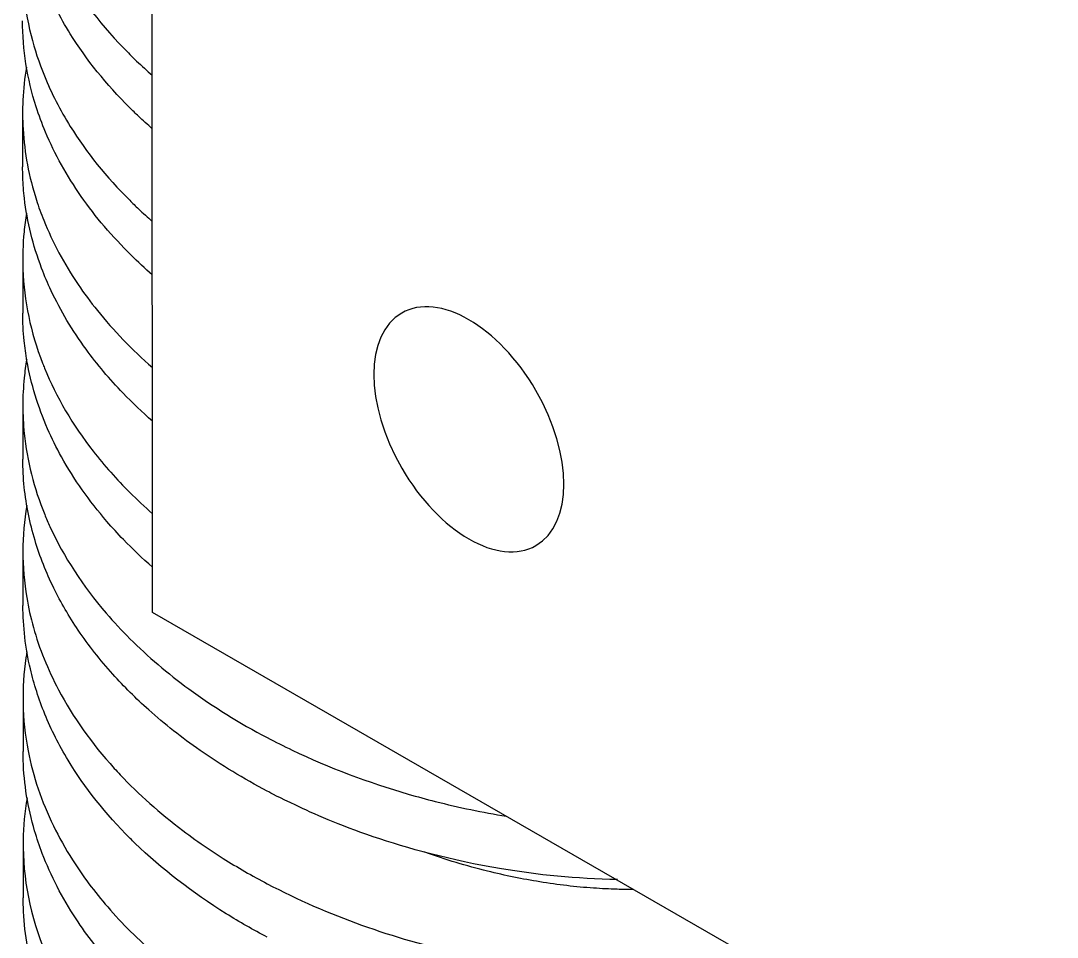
# Model space of a CAD drawing. Header units: millimetres. Extents: x 129 to 6329, y 33 to 3553.
# Drawn here: x 5158.95 to 5182.1, y 3264.31 to 3284.8 of the extents above; entities that cross this region are included whole.
import ezdxf

# ---------------------------------------------------------------- set-up
doc = ezdxf.new("R2010")
doc.units = ezdxf.units.MM
doc.layers.add('vistasIsometricas', color=255, linetype='Continuous')

msp = doc.modelspace()

# ---------------------------------------------------------------- linework, layer by layer
at = {"layer": 'vistasIsometricas', "extrusion": (1e-16, 0.816497, 0.57735)}
for p, q in [((5161.894, 3271.572), (5161.864, 3312.414)), ((5158.99, 3282.727), (5158.99, 3281.531)), ((5158.992, 3279.46), (5158.993, 3278.264)), ((5158.994, 3276.193), (5158.995, 3274.997)), ((5158.997, 3272.925), (5158.998, 3271.729)), ((5204.32, 3247.118), (5161.894, 3271.572)), ((5158.999, 3269.658), (5159, 3268.462)), ((5159.001, 3266.363), (5159.002, 3265.195))]:
    msp.add_line(p, q, dxfattribs=at)
at = {"layer": 'vistasIsometricas', "extrusion": (-2.16667e-16, 2.88675e-17, -1)}
msp.add_ellipse((5168.959, 3275.665), major_axis=(-1.5, 2.598), ratio=0.57735, dxfattribs=at)
at = {"layer": 'vistasIsometricas'}
for points, knots in [([(5159.071, 3290.298), (5159.069, 3290.282), (5159.066, 3290.266), (5159.064, 3290.251), (5159.022, 3289.994), (5158.997, 3289.737), (5158.989, 3289.48), (5158.973, 3289.028), (5159.007, 3288.578), (5159.089, 3288.134), (5159.191, 3287.584), (5159.366, 3287.044), (5159.609, 3286.521), (5159.679, 3286.372), (5159.754, 3286.224), (5159.834, 3286.077), (5160.2, 3285.41), (5160.677, 3284.776), (5161.243, 3284.19), (5161.339, 3284.091), (5161.437, 3283.994), (5161.538, 3283.897), (5161.651, 3283.79), (5161.767, 3283.684), (5161.885, 3283.58)], [0.06328835, 0.06328835, 0.06328835, 0.06328835, 0.063312128, 0.063312128, 0.063312128, 0.063702946, 0.063702946, 0.063702946, 0.0643892, 0.0643892, 0.0643892, 0.065237385, 0.065237385, 0.065237385, 0.065479994, 0.065479994, 0.065479994, 0.066585074, 0.066585074, 0.066585074, 0.066771824, 0.066771824, 0.066771824, 0.066980689, 0.066980689, 0.066980689, 0.066980689]), ([(5161.886, 3282.384), (5161.781, 3282.476), (5161.679, 3282.569), (5161.579, 3282.663), (5161.512, 3282.727), (5161.446, 3282.791), (5161.381, 3282.856), (5160.861, 3283.374), (5160.414, 3283.928), (5160.054, 3284.507), (5159.825, 3284.874), (5159.632, 3285.252), (5159.475, 3285.636), (5159.353, 3285.933), (5159.254, 3286.235), (5159.177, 3286.539), (5159.05, 3287.043), (5158.986, 3287.555), (5158.986, 3288.066)], [0.930748365, 0.930748365, 0.930748365, 0.930748365, 0.930912416, 0.930912416, 0.930912416, 0.931023004, 0.931023004, 0.931023004, 0.931907296, 0.931907296, 0.931907296, 0.932468093, 0.932468093, 0.932468093, 0.932902192, 0.932902192, 0.932902192, 0.93362148, 0.93362148, 0.93362148, 0.93362148]), ([(5159.074, 3287.03), (5159.051, 3286.892), (5159.032, 3286.754), (5159.018, 3286.616), (5159.017, 3286.605), (5159.016, 3286.593), (5159.015, 3286.582), (5158.948, 3285.876), (5159.003, 3285.165), (5159.179, 3284.468), (5159.255, 3284.163), (5159.355, 3283.862), (5159.476, 3283.564), (5159.633, 3283.18), (5159.827, 3282.803), (5160.055, 3282.435), (5160.415, 3281.856), (5160.862, 3281.302), (5161.382, 3280.784), (5161.447, 3280.72), (5161.513, 3280.655), (5161.581, 3280.592), (5161.681, 3280.497), (5161.783, 3280.404), (5161.888, 3280.313)], [0.069556669, 0.069556669, 0.069556669, 0.069556669, 0.069751369, 0.069751369, 0.069751369, 0.069767516, 0.069767516, 0.069767516, 0.070762385, 0.070762385, 0.070762385, 0.071196461, 0.071196461, 0.071196461, 0.071757279, 0.071757279, 0.071757279, 0.072641553, 0.072641553, 0.072641553, 0.072752143, 0.072752143, 0.072752143, 0.072916209, 0.072916209, 0.072916209, 0.072916209]), ([(5161.888, 3279.117), (5161.724, 3279.261), (5161.566, 3279.408), (5161.413, 3279.559), (5160.992, 3279.974), (5160.618, 3280.414), (5160.299, 3280.872), (5159.976, 3281.334), (5159.709, 3281.815), (5159.502, 3282.309), (5159.423, 3282.496), (5159.353, 3282.685), (5159.293, 3282.876), (5159.091, 3283.507), (5158.989, 3284.152), (5158.988, 3284.799)], [0.92499779, 0.92499779, 0.92499779, 0.92499779, 0.925261584, 0.925261584, 0.925261584, 0.925989996, 0.925989996, 0.925989996, 0.926725595, 0.926725595, 0.926725595, 0.927005253, 0.927005253, 0.927005253, 0.927929999, 0.927929999, 0.927929999, 0.927929999]), ([(5159.076, 3283.763), (5159.035, 3283.518), (5159.008, 3283.271), (5158.986, 3282.808), (5158.987, 3282.592), (5159.031, 3281.843), (5159.131, 3281.313), (5159.347, 3280.638), (5159.402, 3280.487), (5159.66, 3279.845), (5159.917, 3279.366), (5160.363, 3278.706), (5160.506, 3278.512), (5161.02, 3277.873), (5161.432, 3277.446), (5161.89, 3277.045)], [2.608366, 2.608366, 2.608366, 2.608366, 2.6571417, 2.6571417, 2.6996847, 2.6996847, 2.8050156, 2.8050156, 2.8357704, 2.8357704, 2.936171, 2.936171, 2.9790408, 2.9790408, 3.0798281, 3.0798281, 3.0798281, 3.0798281]), ([(5161.891, 3275.849), (5161.661, 3276.051), (5161.443, 3276.258), (5160.932, 3276.788), (5160.655, 3277.116), (5160.1, 3277.876), (5159.839, 3278.313), (5159.55, 3278.929), (5159.479, 3279.097), (5159.22, 3279.779), (5159.092, 3280.301), (5159.013, 3280.985), (5159.001, 3281.141), (5158.992, 3281.375), (5158.99, 3281.453), (5158.99, 3281.531)], [0.1641836, 0.1641836, 0.1641836, 0.1641836, 0.2146889, 0.2146889, 0.289304, 0.289304, 0.3821615, 0.3821615, 0.4166538, 0.4166538, 0.5209825, 0.5209825, 0.551862, 0.551862, 0.5672399, 0.5672399, 0.5672399, 0.5672399]), ([(5159.079, 3280.495), (5159.055, 3280.358), (5159.037, 3280.22), (5159.023, 3280.082), (5158.995, 3279.802), (5158.986, 3279.522), (5158.996, 3279.242), (5159.022, 3278.535), (5159.17, 3277.83), (5159.435, 3277.145), (5159.45, 3277.107), (5159.465, 3277.068), (5159.481, 3277.03), (5159.744, 3276.386), (5160.11, 3275.763), (5160.568, 3275.173), (5160.815, 3274.855), (5161.089, 3274.546), (5161.387, 3274.25), (5161.549, 3274.089), (5161.717, 3273.931), (5161.892, 3273.778)], [0.081117318, 0.081117318, 0.081117318, 0.081117318, 0.081312064, 0.081312064, 0.081312064, 0.081706045, 0.081706045, 0.081706045, 0.082700913, 0.082700913, 0.082700913, 0.082757158, 0.082757158, 0.082757158, 0.083695785, 0.083695785, 0.083695785, 0.084202251, 0.084202251, 0.084202251, 0.084476878, 0.084476878, 0.084476878, 0.084476878]), ([(5161.893, 3272.582), (5161.665, 3272.782), (5161.448, 3272.988), (5161.115, 3273.333), (5160.992, 3273.468), (5160.476, 3274.066), (5160.136, 3274.548), (5159.745, 3275.254), (5159.641, 3275.463), (5159.332, 3276.172), (5159.177, 3276.68), (5159.06, 3277.345), (5159.04, 3277.494), (5159.003, 3277.851), (5158.993, 3278.057), (5158.993, 3278.264)], [1.7861566, 1.7861566, 1.7861566, 1.7861566, 1.8363289, 1.8363289, 1.8677736, 1.8677736, 1.973067, 1.973067, 2.0165458, 2.0165458, 2.1187977, 2.1187977, 2.148461, 2.148461, 2.189253, 2.189253, 2.189253, 2.189253]), ([(5159.081, 3277.228), (5159.058, 3277.09), (5159.039, 3276.952), (5159.025, 3276.814), (5158.984, 3276.401), (5158.984, 3275.985), (5159.026, 3275.572), (5159.088, 3274.96), (5159.242, 3274.353), (5159.483, 3273.762), (5159.52, 3273.671), (5159.56, 3273.581), (5159.601, 3273.491), (5159.91, 3272.815), (5160.334, 3272.164), (5160.858, 3271.554), (5161.025, 3271.359), (5161.203, 3271.168), (5161.389, 3270.982), (5161.788, 3270.586), (5162.229, 3270.21), (5162.706, 3269.86), (5163.247, 3269.463), (5163.834, 3269.1), (5164.453, 3268.773)], [0.086897605, 0.086897605, 0.086897605, 0.086897605, 0.087092394, 0.087092394, 0.087092394, 0.087675341, 0.087675341, 0.087675341, 0.08853748, 0.08853748, 0.08853748, 0.088670206, 0.088670206, 0.088670206, 0.089665075, 0.089665075, 0.089665075, 0.089982567, 0.089982567, 0.089982567, 0.090659964, 0.090659964, 0.090659964, 0.091427654, 0.091427654, 0.091427654, 0.091427654]), ([(5164.454, 3267.577), (5163.927, 3267.855), (5163.425, 3268.159), (5162.547, 3268.772), (5162.163, 3269.074), (5161.522, 3269.648), (5161.254, 3269.914), (5160.721, 3270.507), (5160.463, 3270.836), (5160.026, 3271.481), (5159.844, 3271.796), (5159.516, 3272.464), (5159.376, 3272.819), (5159.149, 3273.571), (5159.069, 3273.969), (5159.006, 3274.578), (5158.995, 3274.787), (5158.995, 3274.997)], [0.0000153, 0.0000153, 0.0000153, 0.0000153, 0.0915279, 0.0915279, 0.1707199, 0.1707199, 0.2343346, 0.2343346, 0.3078855, 0.3078855, 0.3744774, 0.3744774, 0.4468373, 0.4468373, 0.5258706, 0.5258706, 0.5672228, 0.5672228, 0.5672228, 0.5672228]), ([(5159.083, 3273.961), (5158.97, 3273.286), (5158.967, 3272.594), (5159.082, 3271.903), (5159.12, 3271.681), (5159.169, 3271.458), (5159.231, 3271.236), (5159.363, 3270.766), (5159.55, 3270.299), (5159.792, 3269.841), (5160.112, 3269.235), (5160.53, 3268.645), (5161.037, 3268.086), (5161.08, 3268.038), (5161.125, 3267.991), (5161.17, 3267.943), (5161.583, 3267.505), (5162.052, 3267.087), (5162.57, 3266.696), (5162.746, 3266.563), (5162.929, 3266.433), (5163.116, 3266.306), (5163.233, 3266.227), (5163.352, 3266.149), (5163.473, 3266.073), (5163.631, 3265.973), (5163.791, 3265.876), (5163.955, 3265.782), (5164.119, 3265.687), (5164.295, 3265.59), (5164.456, 3265.506)], [0.094416389, 0.094416389, 0.094416389, 0.094416389, 0.09503752, 0.09503752, 0.09503752, 0.095237646, 0.095237646, 0.095237646, 0.095661517, 0.095661517, 0.095661517, 0.096222825, 0.096222825, 0.096222825, 0.096271053, 0.096271053, 0.096271053, 0.096715414, 0.096715414, 0.096715414, 0.096867109, 0.096867109, 0.096867109, 0.096961709, 0.096961709, 0.096961709, 0.097084856, 0.097084856, 0.097084856, 0.097208004, 0.097208004, 0.097208004, 0.097208004]), ([(5164.457, 3264.31), (5164.142, 3264.475), (5163.836, 3264.651), (5163.54, 3264.835), (5162.785, 3265.306), (5162.096, 3265.836), (5161.5, 3266.413), (5161.464, 3266.448), (5161.428, 3266.484), (5161.393, 3266.519), (5160.843, 3267.066), (5160.375, 3267.654), (5160.005, 3268.269), (5159.803, 3268.605), (5159.63, 3268.949), (5159.487, 3269.299), (5159.351, 3269.631), (5159.243, 3269.968), (5159.163, 3270.308), (5159.054, 3270.778), (5158.998, 3271.254), (5158.998, 3271.729)], [0.900676169, 0.900676169, 0.900676169, 0.900676169, 0.901066023, 0.901066023, 0.901066023, 0.902060902, 0.902060902, 0.902060902, 0.902121255, 0.902121255, 0.902121255, 0.903055783, 0.903055783, 0.903055783, 0.903566343, 0.903566343, 0.903566343, 0.904050686, 0.904050686, 0.904050686, 0.90471975, 0.90471975, 0.90471975, 0.90471975]), ([(5159.086, 3270.694), (5159.078, 3270.648), (5159.071, 3270.602), (5159.015, 3270.219), (5158.994, 3269.88), (5159.007, 3269.184), (5159.045, 3268.828), (5159.224, 3267.907), (5159.413, 3267.348), (5159.802, 3266.546), (5159.945, 3266.291), (5160.333, 3265.679), (5160.596, 3265.327), (5161.052, 3264.8), (5161.223, 3264.618), (5161.586, 3264.257), (5161.778, 3264.079), (5162.463, 3263.49), (5162.995, 3263.103), (5163.737, 3262.642), (5163.912, 3262.539), (5164.68, 3262.106), (5165.303, 3261.809), (5166.144, 3261.47), (5166.341, 3261.395), (5167.184, 3261.091), (5167.842, 3260.897), (5168.769, 3260.678), (5169.033, 3260.621), (5169.976, 3260.442), (5170.652, 3260.352), (5171.501, 3260.288), (5171.687, 3260.277), (5172.504, 3260.241), (5173.117, 3260.249), (5173.947, 3260.309), (5174.189, 3260.333), (5174.996, 3260.434), (5175.529, 3260.539), (5176.159, 3260.712), (5176.299, 3260.755), (5176.887, 3260.949), (5177.288, 3261.125), (5177.737, 3261.382), (5177.837, 3261.445), (5178.157, 3261.663), (5178.349, 3261.827), (5178.506, 3261.998)], [0.986588, 0.986588, 0.986588, 0.986588, 0.995663, 0.995663, 1.062539, 1.062539, 1.132872, 1.132872, 1.24574, 1.24574, 1.29946, 1.29946, 1.377256, 1.377256, 1.420042, 1.420042, 1.463668, 1.463668, 1.568956, 1.568956, 1.60051, 1.60051, 1.705451, 1.705451, 1.737147, 1.737147, 1.839999, 1.839999, 1.880782, 1.880782, 1.986033, 1.986033, 2.015789, 2.015789, 2.11807, 2.11807, 2.161433, 2.161433, 2.266738, 2.266738, 2.298101, 2.298101, 2.4029, 2.4029, 2.435297, 2.435297, 2.513008, 2.513008, 2.513008, 2.513008]), ([(5164.453, 3268.773), (5164.637, 3268.676), (5164.823, 3268.583), (5165.012, 3268.493), (5165.838, 3268.099), (5166.714, 3267.769), (5167.606, 3267.51), (5167.806, 3267.452), (5168.007, 3267.397), (5168.209, 3267.346), (5168.737, 3267.212), (5169.269, 3267.102), (5169.797, 3267.017)], [0.091427655, 0.091427655, 0.091427655, 0.091427655, 0.091654833, 0.091654833, 0.091654833, 0.092649704, 0.092649704, 0.092649704, 0.092872743, 0.092872743, 0.092872743, 0.093457828, 0.093457828, 0.093457828, 0.093457828]), ([(5164.459, 3261.042), (5163.681, 3261.452), (5162.958, 3261.92), (5161.645, 3262.969), (5161.064, 3263.548), (5160.44, 3264.349), (5160.307, 3264.534), (5159.873, 3265.194), (5159.62, 3265.683), (5159.365, 3266.352), (5159.308, 3266.521), (5159.106, 3267.21), (5159.02, 3267.737), (5159.001, 3268.332), (5159, 3268.397), (5159, 3268.462)], [0.000013, 0.000013, 0.000013, 0.000013, 0.135193, 0.135193, 0.2734971, 0.2734971, 0.3140471, 0.3140471, 0.4161274, 0.4161274, 0.450289, 0.450289, 0.5546944, 0.5546944, 0.5675356, 0.5675356, 0.5675356, 0.5675356]), ([(5159.09, 3267.425), (5159.036, 3267.11), (5159.006, 3266.791), (5159.002, 3266.47), (5158.981, 3264.793), (5159.673, 3263.059), (5161.043, 3261.55), (5161.933, 3260.57), (5163.103, 3259.686), (5164.46, 3258.971)], [0.10595184, 0.10595184, 0.10595184, 0.10595184, 0.106244967, 0.106244967, 0.106244967, 0.107775212, 0.107775212, 0.107775212, 0.108768727, 0.108768727, 0.108768727, 0.108768727]), ([(5172.281, 3265.598), (5171.365, 3265.616), (5170.477, 3265.706), (5169.685, 3265.84), (5167.399, 3266.224), (5165.867, 3266.895), (5165.091, 3267.26), (5164.734, 3267.427), (5164.526, 3267.539), (5164.454, 3267.577)], [0.898511468, 0.898511468, 0.898511468, 0.898511468, 0.900033998, 0.900033998, 0.900033998, 0.904431834, 0.904431834, 0.904431834, 0.906456502, 0.906456502, 0.906456502, 0.906456502]), ([(5172.641, 3265.378), (5172.52, 3265.378), (5172.398, 3265.379), (5172.099, 3265.387), (5171.921, 3265.396), (5171.353, 3265.436), (5170.952, 3265.483), (5170.16, 3265.611), (5169.77, 3265.69), (5168.909, 3265.903), (5168.439, 3266.045), (5167.974, 3266.212)], [-5.3679499, -5.3679499, -5.3679499, -5.3679499, -5.3461091, -5.3461091, -5.3153724, -5.3153724, -5.2493384, -5.2493384, -5.1871573, -5.1871573, -5.1127639, -5.1127639, -5.1127639, -5.1127639]), ([(5164.456, 3265.506), (5165.806, 3264.794), (5167.289, 3264.275), (5168.753, 3263.95), (5171.221, 3263.403), (5173.592, 3263.424), (5175.389, 3263.793)], [0.097208004, 0.097208004, 0.097208004, 0.097208004, 0.098245838, 0.098245838, 0.098245838, 0.099995369, 0.099995369, 0.099995369, 0.099995369]), ([(5179.007, 3258.674), (5179.007, 3258.483), (5178.967, 3258.291), (5178.855, 3258.03), (5178.818, 3257.958), (5178.63, 3257.646), (5178.418, 3257.414), (5178.056, 3257.13), (5177.963, 3257.063), (5177.553, 3256.796), (5177.184, 3256.612), (5176.605, 3256.392), (5176.441, 3256.335), (5175.803, 3256.14), (5175.288, 3256.024), (5174.564, 3255.915), (5174.392, 3255.893), (5173.649, 3255.812), (5173.048, 3255.783), (5172.177, 3255.793), (5171.927, 3255.801), (5171.019, 3255.852), (5170.347, 3255.926), (5169.475, 3256.074), (5169.282, 3256.11), (5168.428, 3256.283), (5167.768, 3256.455), (5166.845, 3256.752), (5166.573, 3256.847), (5165.649, 3257.195), (5165.014, 3257.481), (5164.231, 3257.897), (5164.054, 3257.996), (5163.3, 3258.438), (5162.756, 3258.811), (5162.099, 3259.342), (5161.947, 3259.471), (5161.337, 3260.02), (5160.923, 3260.461), (5160.43, 3261.1), (5160.302, 3261.278), (5159.864, 3261.945), (5159.606, 3262.448), (5159.356, 3263.119), (5159.304, 3263.274), (5159.109, 3263.941), (5159.025, 3264.459), (5159.004, 3265.052), (5159.002, 3265.123), (5159.002, 3265.195)], [2.189506, 2.189506, 2.189506, 2.189506, 2.270039, 2.270039, 2.301194, 2.301194, 2.405811, 2.405811, 2.439046, 2.439046, 2.542406, 2.542406, 2.580996, 2.580996, 2.685913, 2.685913, 2.71773, 2.71773, 2.820621, 2.820621, 2.861233, 2.861233, 2.966467, 2.966467, 2.996368, 2.996368, 3.098687, 3.098687, 3.141872, 3.141872, 3.247186, 3.247186, 3.278418, 3.278418, 3.383107, 3.383107, 3.416021, 3.416021, 3.519274, 3.519274, 3.558323, 3.558323, 3.66333, 3.66333, 3.69468, 3.69468, 3.797423, 3.797423, 3.811522, 3.811522, 3.811522, 3.811522])]:
    msp.add_open_spline(points, degree=3, knots=knots, dxfattribs=at)
for points in [[(5159.207, 3284.361), (5159.207, 3284.361), (5159.207, 3284.361), (5159.207, 3284.361)], [(5159.209, 3281.094), (5159.209, 3281.094), (5159.209, 3281.094), (5159.209, 3281.094)], [(5159.211, 3277.827), (5159.211, 3277.826), (5159.211, 3277.826), (5159.211, 3277.826)], [(5159.214, 3274.559), (5159.214, 3274.559), (5159.214, 3274.559), (5159.214, 3274.559)], [(5159.216, 3271.292), (5159.216, 3271.292), (5159.216, 3271.292), (5159.216, 3271.292)], [(5162.806, 3269.787), (5162.806, 3269.787), (5162.806, 3269.787), (5162.806, 3269.787)], [(5166.109, 3268.018), (5166.109, 3268.018), (5166.11, 3268.018), (5166.11, 3268.018)], [(5167.565, 3267.522), (5167.565, 3267.522), (5167.565, 3267.522), (5167.565, 3267.522)], [(5162.809, 3266.52), (5162.809, 3266.52), (5162.809, 3266.52), (5162.809, 3266.52)], [(5166.112, 3264.751), (5166.112, 3264.75), (5166.112, 3264.75), (5166.112, 3264.75)]]:
    msp.add_open_spline(points, degree=3, dxfattribs=at)

doc.saveas('drawing.dxf')
